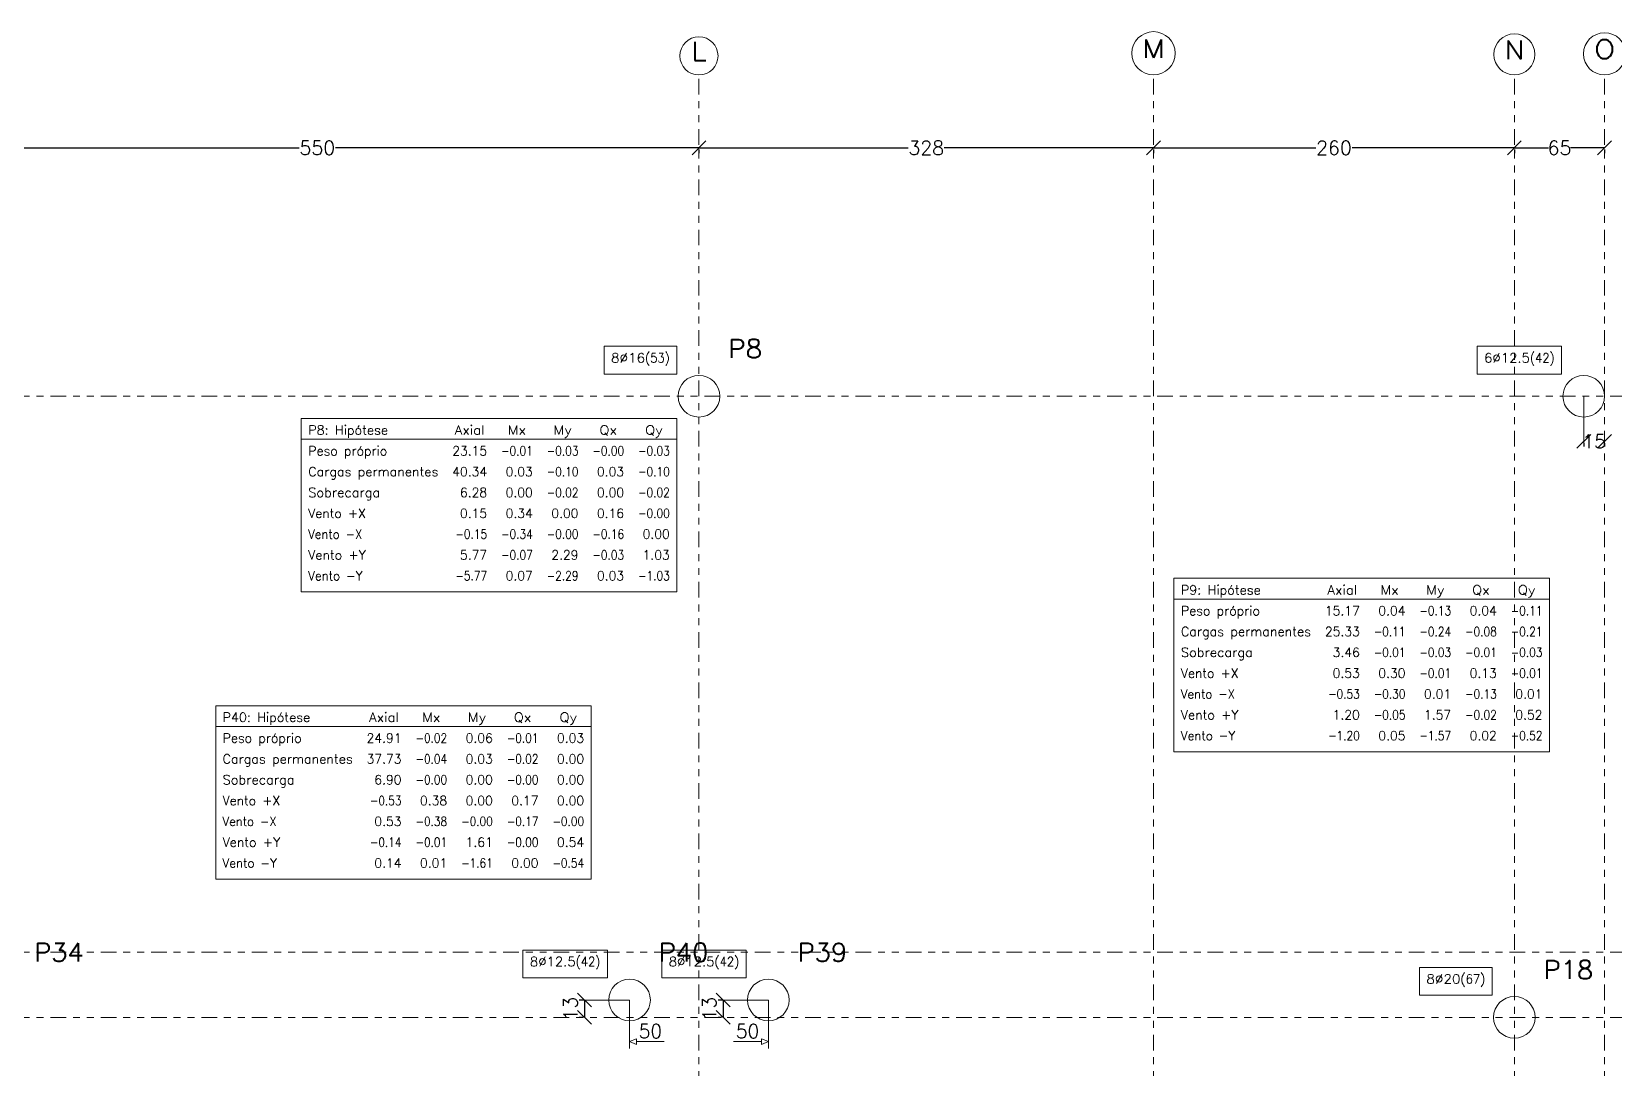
# Model space of a CAD drawing. Header units: metres. Extents: x 0 to 119, y 0 to 84.
# Drawn here: x 84.4 to 107.2, y 31.44 to 46.38 of the extents above; entities that cross this region are included whole.
import ezdxf
from ezdxf.enums import TextEntityAlignment as Align

# ---------------------------------------------------------------- set-up
doc = ezdxf.new("R2010")
doc.units = ezdxf.units.M
doc.linetypes.add('CYPE_RAYAPUNTOPUNTO', pattern=[0.45, 0.225, -0.075, 0, -0.075, 0, -0.075])
for name, color, linetype, lineweight in [('CARGCIM', 7, 'Continuous', 9), ('COTA_COTAS', 2, 'Continuous', 0), ('COTA_FORMAS', 3, 'CYPE_RAYAPUNTOPUNTO', 0), ('COTA_TEXTO', 2, 'Continuous', 0), ('COTAS_REF_LINHAS', 2, 'Continuous', 0), ('SEC_SECAO', 1, 'Continuous', 9)]:
    doc.layers.add(name, color=color, linetype=linetype, lineweight=lineweight)
doc.styles.add('CYPETXT', font='', dxfattribs={"height": 0.2})
doc.styles.add('CYPETXT_0.3', font='', dxfattribs={"height": 0.2})
doc.styles.get('CYPETXT').set_extended_font_data('romans')
doc.styles.get('CYPETXT_0.3').set_extended_font_data('romans')
doc.dimstyles.new('cype_oblique', dxfattribs={"dimtxt": 0.18, "dimasz": 0.18, "dimexe": 0.075, "dimexo": 0.075, "dimgap": 0, "dimtad": 0, "dimdec": 4, "dimzin": 0, "dimdsep": 46, "dimtxsty": 'CYPETXT_0.3', "dimblk": 'OBLIQUE', "dimtsz": 0.1, "dimcen": 0.09, "dimadec": 0, "dimazin": 0, "dimtfac": 1, "dimtdec": 4, "dimtofl": 0, "dimtmove": 2, "dimatfit": 3, "dimfxl": 1, "dimtolj": 1, "dimtzin": 0, "dimarcsym": 0})

# ---------------------------------------------------------------- blocks, each defined once
blk = doc.blocks.new('*D72')
at = {"layer": 'COTA_COTAS', "color": 0, "lineweight": -2, "transparency": 16777216}
for p, q in [((82.914, 44.602), (83.114, 44.802)), ((83.014, 44.702), (88.253, 44.702)), ((94.014, 44.702), (88.774, 44.702)), ((93.914, 44.602), (94.114, 44.802)), ((83.014, 44.677), (83.014, 44.627)), ((94.014, 44.677), (94.014, 44.627))]:
    blk.add_line(p, q, dxfattribs=at)
at = {"layer": 'Defpoints', "color": 0, "transparency": 16777216}
for p in [(83.014, 44.752), (94.014, 44.752), (94.014, 44.702)]:
    blk.add_point(p, dxfattribs=at)
at = {"layer": 'COTA_COTAS', "color": 0, "transparency": 16777216, "insert": (88.514, 44.702), "char_height": 0.2, "attachment_point": 5, "style": 'CYPETXT_0.3'}
blk.add_mtext('\\A1;550', dxfattribs=at)
blk = doc.blocks.new('_OBLIQUE')
at = {"color": 0, "linetype": 'ByBlock', "lineweight": -2}
blk.add_line((-0.5, -0.5), (0.5, 0.5), dxfattribs=at)
blk = doc.blocks.new('*D73')
at = {"layer": 'COTA_COTAS', "color": 0, "lineweight": -2, "transparency": 16777216}
for p, q in [((93.914, 44.602), (94.114, 44.802)), ((94.014, 44.702), (97.028, 44.702)), ((100.564, 44.702), (97.549, 44.702)), ((100.464, 44.602), (100.664, 44.802)), ((94.014, 44.677), (94.014, 44.627)), ((100.564, 44.677), (100.564, 44.627))]:
    blk.add_line(p, q, dxfattribs=at)
at = {"layer": 'Defpoints', "color": 0, "transparency": 16777216}
for p in [(94.014, 44.752), (100.564, 44.752), (100.564, 44.702)]:
    blk.add_point(p, dxfattribs=at)
at = {"layer": 'COTA_COTAS', "color": 0, "transparency": 16777216, "insert": (97.289, 44.702), "char_height": 0.2, "attachment_point": 5, "style": 'CYPETXT_0.3'}
blk.add_mtext('\\A1;328', dxfattribs=at)
blk = doc.blocks.new('*D74')
at = {"layer": 'COTA_COTAS', "color": 0, "lineweight": -2, "transparency": 16777216}
for p, q in [((100.464, 44.602), (100.664, 44.802)), ((100.564, 44.702), (102.902, 44.702)), ((105.764, 44.702), (103.426, 44.702)), ((105.664, 44.602), (105.864, 44.802)), ((100.564, 44.677), (100.564, 44.627)), ((105.764, 44.677), (105.764, 44.627))]:
    blk.add_line(p, q, dxfattribs=at)
at = {"layer": 'Defpoints', "color": 0, "transparency": 16777216}
for p in [(100.564, 44.752), (105.764, 44.752), (105.764, 44.702)]:
    blk.add_point(p, dxfattribs=at)
at = {"layer": 'COTA_COTAS', "color": 0, "transparency": 16777216, "insert": (103.164, 44.702), "char_height": 0.2, "attachment_point": 5, "style": 'CYPETXT_0.3'}
blk.add_mtext('\\A1;260', dxfattribs=at)
blk = doc.blocks.new('*D75')
at = {"layer": 'COTA_COTAS', "color": 0, "lineweight": -2, "transparency": 16777216}
for p, q in [((105.664, 44.602), (105.864, 44.802)), ((105.764, 44.702), (106.254, 44.702)), ((107.064, 44.702), (106.573, 44.702)), ((106.964, 44.602), (107.164, 44.802)), ((105.764, 44.677), (105.764, 44.627)), ((107.064, 44.677), (107.064, 44.627))]:
    blk.add_line(p, q, dxfattribs=at)
at = {"layer": 'Defpoints', "color": 0, "transparency": 16777216}
for p in [(105.764, 44.752), (107.064, 44.752), (107.064, 44.702)]:
    blk.add_point(p, dxfattribs=at)
at = {"layer": 'COTA_COTAS', "color": 0, "transparency": 16777216, "insert": (106.414, 44.702), "char_height": 0.2, "attachment_point": 5, "style": 'CYPETXT_0.3'}
blk.add_mtext('\\A1;65', dxfattribs=at)
blk = doc.blocks.new('*D76')
at = {"layer": 'COTA_COTAS', "color": 0, "lineweight": -2, "transparency": 16777216}
for p, q in [((106.664, 40.372), (106.864, 40.572)), ((106.764, 40.472), (106.764, 40.472)), ((106.764, 40.447), (106.764, 40.397)), ((106.964, 40.372), (107.164, 40.572)), ((107.064, 40.472), (107.064, 40.472)), ((107.064, 40.447), (107.064, 40.397))]:
    blk.add_line(p, q, dxfattribs=at)
at = {"layer": 'Defpoints', "color": 0, "transparency": 16777216}
for p in [(106.764, 40.522), (107.064, 40.522), (107.064, 40.472)]:
    blk.add_point(p, dxfattribs=at)
at = {"layer": 'COTA_COTAS', "color": 0, "transparency": 16777216, "insert": (106.914, 40.472), "char_height": 0.2, "attachment_point": 5, "style": 'CYPETXT_0.3'}
blk.add_mtext('\\A1;15', dxfattribs=at)
blk = doc.blocks.new('*D88')
at = {"layer": 'COTA_COTAS', "color": 0, "lineweight": -2, "transparency": 16777216}
for p, q in [((94.4638, 32.32223), (94.2638, 32.52223)), ((94.3388, 32.42223), (94.2888, 32.42223)), ((94.3638, 32.42223), (94.3638, 32.17223)), ((94.4638, 32.07223), (94.2638, 32.27223)), ((94.3388, 32.17223), (94.2888, 32.17223))]:
    blk.add_line(p, q, dxfattribs=at)
at = {"layer": 'Defpoints', "color": 0, "transparency": 16777216}
for p in [(94.4138, 32.42223), (94.3638, 32.17223), (94.4138, 32.17223)]:
    blk.add_point(p, dxfattribs=at)
at = {"layer": 'COTA_COTAS', "color": 0, "transparency": 16777216, "insert": (94.1638, 32.29723), "char_height": 0.2, "attachment_point": 5, "rotation": 90, "style": 'CYPETXT_0.3'}
blk.add_mtext('\\A1;13', dxfattribs=at)
blk = doc.blocks.new('*D89')
at = {"layer": 'COTA_COTAS', "color": 0, "lineweight": -2, "transparency": 16777216}
for p, q in [((92.464, 32.322), (92.264, 32.522)), ((92.339, 32.422), (92.289, 32.422)), ((92.364, 32.422), (92.364, 32.172)), ((92.464, 32.072), (92.264, 32.272)), ((92.339, 32.172), (92.289, 32.172))]:
    blk.add_line(p, q, dxfattribs=at)
at = {"layer": 'Defpoints', "color": 0, "transparency": 16777216}
for p in [(92.414, 32.422), (92.364, 32.172), (92.414, 32.172)]:
    blk.add_point(p, dxfattribs=at)
at = {"layer": 'COTA_COTAS', "color": 0, "transparency": 16777216, "insert": (92.164, 32.297), "char_height": 0.2, "attachment_point": 5, "rotation": 90, "style": 'CYPETXT_0.3'}
blk.add_mtext('\\A1;13', dxfattribs=at)

msp = doc.modelspace()

# ---------------------------------------------------------------- linework, layer by layer
at = {"layer": 'CARGCIM'}
for p, q in [((88.2838, 40.50223), (93.6938, 40.50223)), ((100.85907, 38.19861), (106.26907, 38.19861)), ((87.04979, 36.36313), (92.45979, 36.36313))]:
    msp.add_line(p, q, dxfattribs=at)
for points in [[(92.6458, 41.44223), (93.6938, 41.44223), (93.6938, 41.84223), (92.6458, 41.84223), (92.6458, 41.44223)], [(105.2278, 41.44223), (106.4438, 41.44223), (106.4438, 41.84223), (105.2278, 41.84223), (105.2278, 41.44223)], [(88.2838, 38.30223), (93.6938, 38.30223), (93.6938, 40.80223), (88.2838, 40.80223), (88.2838, 38.30223)], [(100.85907, 35.99861), (106.26907, 35.99861), (106.26907, 38.49861), (100.85907, 38.49861), (100.85907, 35.99861)], [(87.04979, 34.16313), (92.45979, 34.16313), (92.45979, 36.66313), (87.04979, 36.66313), (87.04979, 34.16313)], [(91.4778, 32.74223), (92.6938, 32.74223), (92.6938, 33.14223), (91.4778, 33.14223), (91.4778, 32.74223)], [(93.4778, 32.74223), (94.6938, 32.74223), (94.6938, 33.14223), (93.4778, 33.14223), (93.4778, 32.74223)], [(104.3958, 32.49223), (105.4438, 32.49223), (105.4438, 32.89223), (104.3958, 32.89223), (104.3958, 32.49223)]]:
    msp.add_lwpolyline(points, close=True, dxfattribs=at)
at = {"layer": 'COTA_COTAS'}
for p, q in [((106.7638, 41.12223), (106.7638, 40.42223)), ((93.0138, 32.42223), (92.3138, 32.42223)), ((93.0138, 32.42223), (93.0138, 31.72223)), ((95.0138, 32.42223), (94.3138, 32.42223)), ((95.0138, 32.42223), (95.0138, 31.72223))]:
    msp.add_line(p, q, dxfattribs=at)
for points in [[(93.5138, 31.82223), (93.1138, 31.82223), (93.1138, 31.86223), (93.0138, 31.82223), (93.1138, 31.78223), (93.1138, 31.82223)], [(94.5138, 31.82223), (94.9138, 31.82223), (94.9138, 31.78223), (95.0138, 31.82223), (94.9138, 31.86223), (94.9138, 31.82223)]]:
    msp.add_lwpolyline(points, dxfattribs=at)
at = {"layer": 'COTA_FORMAS'}
for p, q in [((94.0138, 17.92223), (94.0138, 45.75223)), ((100.5638, 17.92223), (100.5638, 45.75223)), ((105.7638, 17.92223), (105.7638, 45.75223)), ((107.0638, 17.92223), (107.0638, 45.75223)), ((23.0438, 41.12223), (108.6738, 41.12223)), ((23.0438, 33.11023), (108.6738, 33.11023)), ((23.0438, 32.17223), (108.6738, 32.17223))]:
    msp.add_line(p, q, dxfattribs=at)
at = {"layer": 'COTAS_REF_LINHAS'}
for centre, radius in [((94.0138, 46.0273), 0.27507), ((100.5638, 46.06413), 0.3119), ((105.7638, 46.04797), 0.29574), ((107.0638, 46.0566), 0.30437)]:
    msp.add_circle(centre, radius, dxfattribs=at)
at = {"layer": 'SEC_SECAO'}
for centre in [(94.0138, 41.12223), (106.7638, 41.12223), (93.0138, 32.42223), (95.0138, 32.42223), (105.7638, 32.17223)]:
    msp.add_circle(centre, 0.3, dxfattribs=at)

# ---------------------------------------------------------------- texts
at = {"layer": 'CARGCIM', "style": 'CYPETXT'}
for s, height, width, p, p2 in [('8%%c16', 0.133333, 0.969477, (92.7458, 41.6089), (93.2378, 41.6089)), ('(53)', 0.133333, 0.812098, (93.2378, 41.6089), (93.5938, 41.6089)), ('P8', 0.266667, 0.934784, (94.4338, 41.67556), (94.9258, 41.67556)), ('6%%c12.5', 0.133333, 0.940679, (105.3278, 41.6089), (105.9878, 41.6089)), ('(42)', 0.133333, 0.812098, (105.9878, 41.6089), (106.3438, 41.6089)), ('P8: Hipótese', 0.1333333, 0.865971, (88.3838, 40.5689), (89.5338, 40.5689)), ('Axial', 0.133333, 0.951801, (90.4938, 40.5689), (90.9258, 40.5689)), ('Mx', 0.133333, 1.003182, (91.2588, 40.5689), (91.5228, 40.5689)), ('My', 0.133333, 1.027467, (91.9168, 40.5689), (92.1808, 40.5689)), ('Qx', 0.133333, 1.013425, (92.5798, 40.5689), (92.8338, 40.5689)), ('Qy', 0.133333, 1.039215, (93.2378, 40.5689), (93.4918, 40.5689)), ('Peso próprio', 0.1333333, 0.856821, (88.3838, 40.2689), (89.5218, 40.2689)), ('23.15', 0.133333, 0.869846, (90.4578, 40.2689), (90.9618, 40.2689)), ('-0.01', 0.133333, 0.742202, (91.1618, 40.2689), (91.6198, 40.2689)), ('-0.03', 0.133333, 0.742202, (91.8198, 40.2689), (92.2778, 40.2689)), ('-0.00', 0.133333, 0.742202, (92.4778, 40.2689), (92.9358, 40.2689)), ('-0.03', 0.133333, 0.742202, (93.1358, 40.2689), (93.5938, 40.2689)), ('Cargas permanentes', 0.1333333, 0.869405, (88.3838, 39.9689), (90.2578, 39.9689)), ('40.34', 0.133333, 0.869846, (90.4578, 39.9689), (90.9618, 39.9689)), ('0.03', 0.133333, 0.869207, (91.2278, 39.9689), (91.6198, 39.9689)), ('-0.10', 0.133333, 0.742202, (91.8198, 39.9689), (92.2778, 39.9689)), ('0.03', 0.133333, 0.869207, (92.5438, 39.9689), (92.9358, 39.9689)), ('-0.10', 0.133333, 0.742202, (93.1358, 39.9689), (93.5938, 39.9689)), ('Sobrecarga', 0.133333, 0.9085, (88.3838, 39.6689), (89.4198, 39.6689)), ('6.28', 0.133333, 0.869207, (90.5698, 39.6689), (90.9618, 39.6689)), ('0.00', 0.133333, 0.869207, (91.2278, 39.6689), (91.6198, 39.6689)), ('-0.02', 0.133333, 0.742202, (91.8198, 39.6689), (92.2778, 39.6689)), ('0.00', 0.133333, 0.869207, (92.5438, 39.6689), (92.9358, 39.6689)), ('-0.02', 0.133333, 0.742202, (93.1358, 39.6689), (93.5938, 39.6689)), ('Vento +X', 0.133333, 0.843748, (88.3838, 39.3689), (89.2138, 39.3689)), ('0.15', 0.133333, 0.869207, (90.5698, 39.3689), (90.9618, 39.3689)), ('0.34', 0.133333, 0.869207, (91.2278, 39.3689), (91.6198, 39.3689)), ('0.00', 0.133333, 0.869207, (91.8858, 39.3689), (92.2778, 39.3689)), ('0.16', 0.133333, 0.869207, (92.5438, 39.3689), (92.9358, 39.3689)), ('-0.00', 0.133333, 0.742202, (93.1358, 39.3689), (93.5938, 39.3689)), ('Vento -X', 0.133333, 0.79292, (88.3838, 39.0689), (89.1638, 39.0689)), ('-0.15', 0.133333, 0.742202, (90.5038, 39.0689), (90.9618, 39.0689)), ('-0.34', 0.133333, 0.742202, (91.1618, 39.0689), (91.6198, 39.0689)), ('-0.00', 0.133333, 0.742202, (91.8198, 39.0689), (92.2778, 39.0689)), ('-0.16', 0.133333, 0.742202, (92.4778, 39.0689), (92.9358, 39.0689)), ('0.00', 0.133333, 0.869207, (93.2018, 39.0689), (93.5938, 39.0689)), ('Vento +Y', 0.133333, 0.854632, (88.3838, 38.7689), (89.2138, 38.7689)), ('5.77', 0.133333, 0.869207, (90.5698, 38.7689), (90.9618, 38.7689)), ('-0.07', 0.133333, 0.742202, (91.1618, 38.7689), (91.6198, 38.7689)), ('2.29', 0.133333, 0.869207, (91.8858, 38.7689), (92.2778, 38.7689)), ('-0.03', 0.133333, 0.742202, (92.4778, 38.7689), (92.9358, 38.7689)), ('1.03', 0.133333, 0.869207, (93.2018, 38.7689), (93.5938, 38.7689)), ('Vento -Y', 0.133333, 0.803148, (88.3838, 38.4689), (89.1638, 38.4689)), ('-5.77', 0.133333, 0.742202, (90.5038, 38.4689), (90.9618, 38.4689)), ('0.07', 0.133333, 0.869207, (91.2278, 38.4689), (91.6198, 38.4689)), ('-2.29', 0.133333, 0.742202, (91.8198, 38.4689), (92.2778, 38.4689)), ('0.03', 0.133333, 0.869207, (92.5438, 38.4689), (92.9358, 38.4689)), ('-1.03', 0.133333, 0.742202, (93.1358, 38.4689), (93.5938, 38.4689)), ('P9: Hipótese', 0.1333333, 0.865971, (100.95907, 38.26527), (102.10907, 38.26527)), ('Axial', 0.133333, 0.951801, (103.06907, 38.26527), (103.50107, 38.26527)), ('Mx', 0.133333, 1.003182, (103.83407, 38.26527), (104.09807, 38.26527)), ('My', 0.133333, 1.027467, (104.49207, 38.26527), (104.75607, 38.26527)), ('Qx', 0.133333, 1.013425, (105.15507, 38.26527), (105.40907, 38.26527)), ('Qy', 0.133333, 1.039215, (105.81307, 38.26527), (106.06707, 38.26527)), ('Peso próprio', 0.1333333, 0.856821, (100.95907, 37.96527), (102.09707, 37.96527)), ('15.17', 0.133333, 0.869846, (103.03307, 37.96527), (103.53707, 37.96527)), ('0.04', 0.133333, 0.869207, (103.80307, 37.96527), (104.19507, 37.96527)), ('-0.13', 0.133333, 0.742202, (104.39507, 37.96527), (104.85307, 37.96527)), ('0.04', 0.133333, 0.869207, (105.11907, 37.96527), (105.51107, 37.96527)), ('-0.11', 0.133333, 0.742202, (105.71107, 37.96527), (106.16907, 37.96527)), ('Cargas permanentes', 0.1333333, 0.869405, (100.95907, 37.66527), (102.83307, 37.66527)), ('25.33', 0.133333, 0.869846, (103.03307, 37.66527), (103.53707, 37.66527)), ('-0.11', 0.133333, 0.742202, (103.73707, 37.66527), (104.19507, 37.66527)), ('-0.24', 0.133333, 0.742202, (104.39507, 37.66527), (104.85307, 37.66527)), ('-0.08', 0.133333, 0.742202, (105.05307, 37.66527), (105.51107, 37.66527)), ('-0.21', 0.133333, 0.742202, (105.71107, 37.66527), (106.16907, 37.66527)), ('Sobrecarga', 0.133333, 0.9085, (100.95907, 37.36527), (101.99507, 37.36527)), ('3.46', 0.133333, 0.869207, (103.14507, 37.36527), (103.53707, 37.36527)), ('-0.01', 0.133333, 0.742202, (103.73707, 37.36527), (104.19507, 37.36527)), ('-0.03', 0.133333, 0.742202, (104.39507, 37.36527), (104.85307, 37.36527)), ('-0.01', 0.133333, 0.742202, (105.05307, 37.36527), (105.51107, 37.36527)), ('-0.03', 0.133333, 0.742202, (105.71107, 37.36527), (106.16907, 37.36527)), ('Vento +X', 0.133333, 0.843748, (100.95907, 37.06527), (101.78907, 37.06527)), ('0.53', 0.133333, 0.869207, (103.14507, 37.06527), (103.53707, 37.06527)), ('0.30', 0.133333, 0.869207, (103.80307, 37.06527), (104.19507, 37.06527)), ('-0.01', 0.133333, 0.742202, (104.39507, 37.06527), (104.85307, 37.06527)), ('0.13', 0.133333, 0.869207, (105.11907, 37.06527), (105.51107, 37.06527)), ('-0.01', 0.133333, 0.742202, (105.71107, 37.06527), (106.16907, 37.06527)), ('Vento -X', 0.133333, 0.79292, (100.95907, 36.76527), (101.73907, 36.76527)), ('-0.53', 0.133333, 0.742202, (103.07907, 36.76527), (103.53707, 36.76527)), ('-0.30', 0.133333, 0.742202, (103.73707, 36.76527), (104.19507, 36.76527)), ('0.01', 0.133333, 0.869207, (104.46107, 36.76527), (104.85307, 36.76527)), ('-0.13', 0.133333, 0.742202, (105.05307, 36.76527), (105.51107, 36.76527)), ('0.01', 0.133333, 0.869207, (105.77707, 36.76527), (106.16907, 36.76527)), ('P40: Hipótese', 0.1333333, 0.86651, (87.14979, 36.4298), (88.41179, 36.4298)), ('Axial', 0.133333, 0.951801, (89.25979, 36.4298), (89.69179, 36.4298)), ('Mx', 0.133333, 1.003182, (90.02479, 36.4298), (90.28879, 36.4298)), ('My', 0.133333, 1.027467, (90.68279, 36.4298), (90.94679, 36.4298)), ('Qx', 0.133333, 1.013425, (91.34579, 36.4298), (91.59979, 36.4298)), ('Qy', 0.133333, 1.039215, (92.00379, 36.4298), (92.25779, 36.4298)), ('Vento +Y', 0.133333, 0.854632, (100.95907, 36.46527), (101.78907, 36.46527)), ('1.20', 0.133333, 0.869207, (103.14507, 36.46527), (103.53707, 36.46527)), ('-0.05', 0.133333, 0.742202, (103.73707, 36.46527), (104.19507, 36.46527)), ('1.57', 0.133333, 0.869207, (104.46107, 36.46527), (104.85307, 36.46527)), ('-0.02', 0.133333, 0.742202, (105.05307, 36.46527), (105.51107, 36.46527)), ('0.52', 0.133333, 0.869207, (105.77707, 36.46527), (106.16907, 36.46527)), ('Peso próprio', 0.1333333, 0.856821, (87.14979, 36.1298), (88.28779, 36.1298)), ('24.91', 0.133333, 0.869846, (89.22379, 36.1298), (89.72779, 36.1298)), ('-0.02', 0.133333, 0.742202, (89.92779, 36.1298), (90.38579, 36.1298)), ('0.06', 0.133333, 0.869207, (90.65179, 36.1298), (91.04379, 36.1298)), ('-0.01', 0.133333, 0.742202, (91.24379, 36.1298), (91.70179, 36.1298)), ('0.03', 0.133333, 0.869207, (91.96779, 36.1298), (92.35979, 36.1298)), ('Vento -Y', 0.133333, 0.803148, (100.95907, 36.16527), (101.73907, 36.16527)), ('-1.20', 0.133333, 0.742202, (103.07907, 36.16527), (103.53707, 36.16527)), ('0.05', 0.133333, 0.869207, (103.80307, 36.16527), (104.19507, 36.16527)), ('-1.57', 0.133333, 0.742202, (104.39507, 36.16527), (104.85307, 36.16527)), ('0.02', 0.133333, 0.869207, (105.11907, 36.16527), (105.51107, 36.16527)), ('-0.52', 0.133333, 0.742202, (105.71107, 36.16527), (106.16907, 36.16527)), ('Cargas permanentes', 0.1333333, 0.869405, (87.14979, 35.8298), (89.02379, 35.8298)), ('37.73', 0.133333, 0.869846, (89.22379, 35.8298), (89.72779, 35.8298)), ('-0.04', 0.133333, 0.742202, (89.92779, 35.8298), (90.38579, 35.8298)), ('0.03', 0.133333, 0.869207, (90.65179, 35.8298), (91.04379, 35.8298)), ('-0.02', 0.133333, 0.742202, (91.24379, 35.8298), (91.70179, 35.8298)), ('0.00', 0.133333, 0.869207, (91.96779, 35.8298), (92.35979, 35.8298)), ('Sobrecarga', 0.133333, 0.9085, (87.14979, 35.5298), (88.18579, 35.5298)), ('6.90', 0.133333, 0.869207, (89.33579, 35.5298), (89.72779, 35.5298)), ('-0.00', 0.133333, 0.742202, (89.92779, 35.5298), (90.38579, 35.5298)), ('0.00', 0.133333, 0.869207, (90.65179, 35.5298), (91.04379, 35.5298)), ('-0.00', 0.133333, 0.742202, (91.24379, 35.5298), (91.70179, 35.5298)), ('0.00', 0.133333, 0.869207, (91.96779, 35.5298), (92.35979, 35.5298)), ('Vento +X', 0.133333, 0.843748, (87.14979, 35.2298), (87.97979, 35.2298)), ('-0.53', 0.133333, 0.742202, (89.26979, 35.2298), (89.72779, 35.2298)), ('0.38', 0.133333, 0.869207, (89.99379, 35.2298), (90.38579, 35.2298)), ('0.00', 0.133333, 0.869207, (90.65179, 35.2298), (91.04379, 35.2298)), ('0.17', 0.133333, 0.869207, (91.30979, 35.2298), (91.70179, 35.2298)), ('0.00', 0.133333, 0.869207, (91.96779, 35.2298), (92.35979, 35.2298)), ('Vento -X', 0.133333, 0.79292, (87.14979, 34.9298), (87.92979, 34.9298)), ('0.53', 0.133333, 0.869207, (89.33579, 34.9298), (89.72779, 34.9298)), ('-0.38', 0.133333, 0.742202, (89.92779, 34.9298), (90.38579, 34.9298)), ('-0.00', 0.133333, 0.742202, (90.58579, 34.9298), (91.04379, 34.9298)), ('-0.17', 0.133333, 0.742202, (91.24379, 34.9298), (91.70179, 34.9298)), ('-0.00', 0.133333, 0.742202, (91.90179, 34.9298), (92.35979, 34.9298)), ('Vento +Y', 0.133333, 0.854632, (87.14979, 34.6298), (87.97979, 34.6298)), ('-0.14', 0.133333, 0.742202, (89.26979, 34.6298), (89.72779, 34.6298)), ('-0.01', 0.133333, 0.742202, (89.92779, 34.6298), (90.38579, 34.6298)), ('1.61', 0.133333, 0.869207, (90.65179, 34.6298), (91.04379, 34.6298)), ('-0.00', 0.133333, 0.742202, (91.24379, 34.6298), (91.70179, 34.6298)), ('0.54', 0.133333, 0.869207, (91.96779, 34.6298), (92.35979, 34.6298)), ('Vento -Y', 0.133333, 0.803148, (87.14979, 34.3298), (87.92979, 34.3298)), ('0.14', 0.133333, 0.869207, (89.33579, 34.3298), (89.72779, 34.3298)), ('0.01', 0.133333, 0.869207, (89.99379, 34.3298), (90.38579, 34.3298)), ('-1.61', 0.133333, 0.742202, (90.58579, 34.3298), (91.04379, 34.3298)), ('0.00', 0.133333, 0.869207, (91.30979, 34.3298), (91.70179, 34.3298)), ('-0.54', 0.133333, 0.742202, (91.90179, 34.3298), (92.35979, 34.3298)), ('P34', 0.266667, 0.914221, (84.4338, 32.97556), (85.1498, 32.97556)), ('P40', 0.266667, 0.914221, (93.4338, 32.97556), (94.1498, 32.97556)), ('P39', 0.266667, 0.914221, (95.4338, 32.97556), (96.1498, 32.97556)), ('8%%c12.5', 0.133333, 0.940679, (91.5778, 32.9089), (92.2378, 32.9089)), ('(42)', 0.133333, 0.812098, (92.2378, 32.9089), (92.5938, 32.9089)), ('8%%c12.5', 0.133333, 0.940679, (93.5778, 32.9089), (94.2378, 32.9089)), ('(42)', 0.133333, 0.812098, (94.2378, 32.9089), (94.5938, 32.9089)), ('P18', 0.266667, 0.914221, (106.1838, 32.72556), (106.8998, 32.72556)), ('8%%c20', 0.133333, 0.969477, (104.4958, 32.6589), (104.9878, 32.6589)), ('(67)', 0.133333, 0.812098, (104.9878, 32.6589), (105.3438, 32.6589))]:
    msp.add_text(s, height=height, dxfattribs=dict(at, width=width)).set_placement(p, p2, align=Align.FIT)
at = {"layer": 'COTA_TEXTO', "style": 'CYPETXT', "width": 0.872087}
for p, p2 in [((93.1458, 31.87223), (93.4818, 31.87223)), ((94.5458, 31.87223), (94.8818, 31.87223))]:
    msp.add_text('50', height=0.2, dxfattribs=at).set_placement(p, p2, align=Align.FIT)
at = {"layer": 'COTAS_REF_LINHAS', "style": 'CYPETXT'}
for s, width, p, p2 in [('L', 1.083458, (93.9018, 45.96063), (94.1258, 45.96063)), ('M', 1.080941, (100.3978, 45.99746), (100.7298, 45.99746)), ('N', 1.020969, (105.6198, 45.9813), (105.9078, 45.9813)), ('O', 1.10605, (106.9078, 45.98994), (107.2198, 45.98994))]:
    msp.add_text(s, height=0.26667, dxfattribs=dict(at, width=width)).set_placement(p, p2, align=Align.FIT)

# ---------------------------------------------------------------- dimensions: what is measured, and where the dimension line sits
at = {"layer": 'COTA_COTAS'}
for p1, p2, text, picture, middle in [((83.0138, 44.75223), (94.0138, 44.75223), '550', '*D72', (88.5138, 44.70223)), ((94.0138, 44.75223), (100.5638, 44.75223), '328', '*D73', (97.2888, 44.70223)), ((100.5638, 44.75223), (105.7638, 44.75223), '260', '*D74', (103.1638, 44.70223)), ((105.7638, 44.75223), (107.0638, 44.75223), '65', '*D75', (106.4138, 44.70223)), ((106.7638, 40.52223), (107.0638, 40.52223), '15', '*D76', (106.9138, 40.47223)), ((92.4138, 32.42223), (92.4138, 32.17223), '13', '*D89', (92.1638, 32.29723)), ((94.4138, 32.42223), (94.4138, 32.17223), '13', '*D88', (94.1638, 32.29723))]:
    dim = msp.add_aligned_dim(p1=p1, p2=p2, distance=-0.05, text=text, dimstyle='cype_oblique', dxfattribs=at)
    dim.commit()
    dim.dimension.update_dxf_attribs({"geometry": picture, "text_midpoint": middle})

doc.saveas('drawing.dxf')
